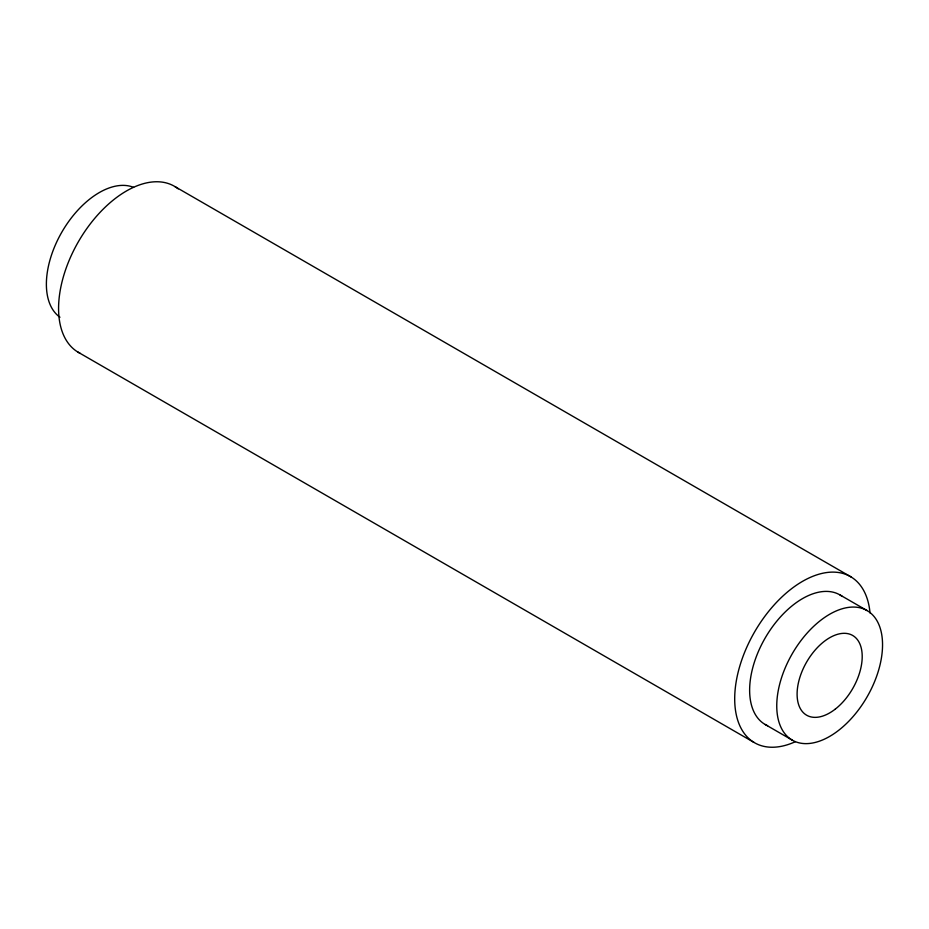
<?xml version="1.0" encoding="UTF-8"?>
<svg xmlns="http://www.w3.org/2000/svg" width="929" height="929" viewBox="0 0 929 929"><rect width="100%" height="100%" fill="white"/><g stroke="black" fill="none" stroke-linecap="round" stroke-linejoin="round"><path stroke-width="1.39" d="M174.977 186.613L851.103 576.967M839.921 594.897L867.059 610.562A74.808 43.187 -60 0 1 843.346 726.432A74.808 43.187 -60 0 1 778.56 689.028A74.808 43.187 -60 0 1 867.059 610.562M765.124 724.457L792.251 740.123M77.827 352.033L753.942 742.387M795.329 741.714A95.919 55.38 -60 0 1 734.746 695.856A95.919 55.38 -60 0 1 800.438 582.599A95.919 55.38 -60 0 1 870.02 612.954M767.633 725.723A74.808 43.187 -60 0 1 765.124 638.084A74.808 43.187 -60 0 1 842.278 596.441M80.115 353.299A95.919 55.38 -60 0 1 79.65 239.577A95.919 55.38 -60 0 1 178.229 188.866M59.967 317.23A74.808 43.187 -60 0 1 61.384 232.924A74.808 43.187 -60 0 1 133.625 187.379M835.322 709.082A46.044 26.581 -60 0 0 854.587 636.771A46.044 26.581 -60 0 0 799.056 680.167A46.044 26.581 -60 0 0 835.322 709.082"/></g></svg>
